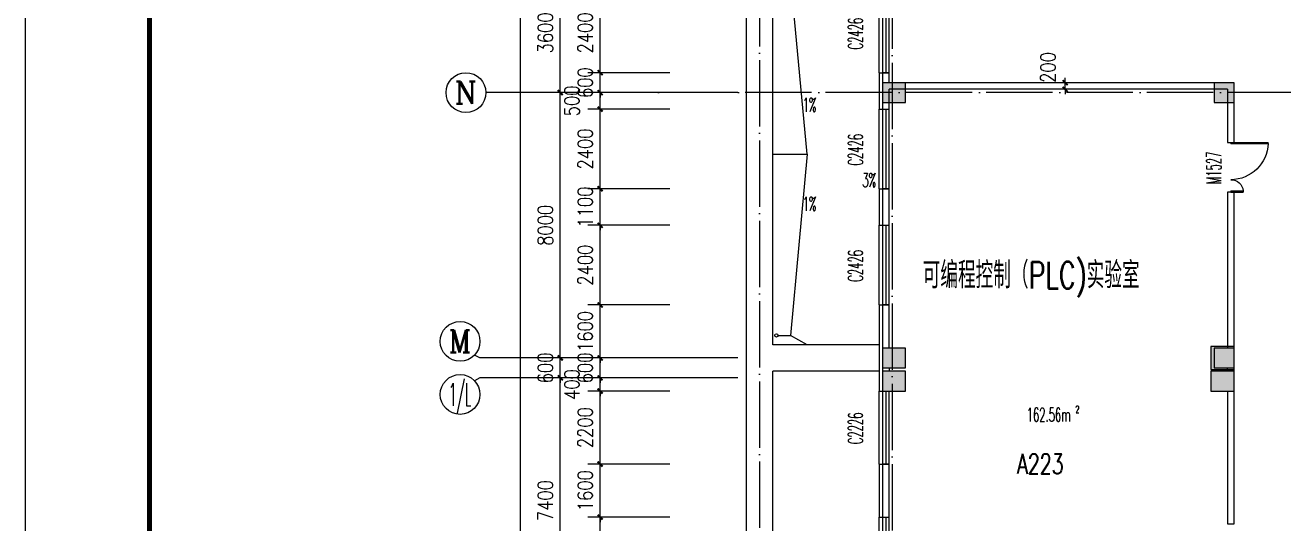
# Model space of a CAD drawing. Extents: x 1417642 to 3570900, y 124798 to 1191112.
# Drawn here: x 1417642 to 1455579, y 594771 to 609805 of the extents above; entities that cross this region are included whole.
import ezdxf
from ezdxf.enums import TextEntityAlignment as Align

# ---------------------------------------------------------------- set-up
doc = ezdxf.new("R2010")
doc.units = 0
doc.header["$LTSCALE"] = 1000
doc.header["$MEASUREMENT"] = 0
doc.linetypes.add('DOTE', pattern=[2.42, 2, -0.2, 0.02, -0.2])
doc.layers.get('0').update_dxf_attribs({"linetype": 'CONTINUOUS'})
doc.layers.get('Defpoints').update_dxf_attribs({"linetype": 'CONTINUOUS'})
for name, color, linetype in [('AXIS', 3, 'CONTINUOUS'), ('AXIS_TEXT', 7, 'CONTINUOUS'), ('colu', 2, 'CONTINUOUS'), ('COLUMN', 9, 'CONTINUOUS'), ('DIM_SYMB', 3, 'CONTINUOUS'), ('DOTE', 1, 'DOTE'), ('PUB_DIM', 3, 'CONTINUOUS'), ('PUB_HATCH', 8, 'CONTINUOUS'), ('PUB_TEXT', 40, 'CONTINUOUS'), ('PUB_TITLE', 4, 'CONTINUOUS'), ('SPACE', 7, 'CONTINUOUS'), ('STAIR', 2, 'CONTINUOUS'), ('SURFACE', 6, 'CONTINUOUS'), ('tiaozheng', 20, 'CONTINUOUS'), ('WALL', 4, 'CONTINUOUS'), ('WINDOW', 2, 'CONTINUOUS'), ('WINDOW_TEXT', 7, 'CONTINUOUS'), ('填充', 252, 'CONTINUOUS'), ('柱填充', 8, 'CONTINUOUS'), ('立面造型', 40, 'CONTINUOUS')]:
    doc.layers.add(name, color=color, linetype=linetype)
doc.styles.add('_TCH_AXIS', font='COMPLEX', dxfattribs={"bigfont": 'GBCBIG'})
doc.styles.add('_TCH_DIM', font='ROMANS', dxfattribs={"width": 0.7, "bigfont": 'Z'})
doc.styles.add('_TCH_SPACE', font='ROMANS', dxfattribs={"width": 0.7, "height": 5, "bigfont": 'Z'})
doc.styles.add('_TCH_WINDOW', font='ROMANS.shx', dxfattribs={"width": 0.7, "height": 400, "bigfont": 'Z.shx'})
doc.styles.add('DIM_FONT', font='SIMPLEX.shx', dxfattribs={"width": 0.8})
doc.styles.add('Z', font='ROMANS', dxfattribs={"width": 0.7, "bigfont": 'Z'})
doc.dimstyles.new('DIMN150', dxfattribs={"dimscale": 1.5, "dimtxt": 300, "dimasz": 100, "dimexe": 250, "dimexo": 300, "dimgap": 150, "dimtad": 1, "dimdec": 0, "dimzin": 0, "dimdsep": 46, "dimtxsty": 'DIM_FONT', "dimblk": 'ARCHTICK', "dimcen": 0.09, "dimdle": 1.5, "dimclrt": 7, "dimazin": 2, "dimtfac": 1, "dimtdec": 0, "dimtix": 1, "dimtmove": 2, "dimatfit": 3, "dimldrblk": 'ARCHTICK', "dimfxl": 1, "dimtolj": 1, "dimtzin": 0, "dimarcsym": 0})

# ---------------------------------------------------------------- blocks, each defined once
blk = doc.blocks.new('896')
at = {"layer": '柱填充'}
h = blk.add_hatch(color=256, dxfattribs=at)
h.paths.add_polyline_path([(1580873, 568265), (1580873, 568965), (1580273, 568965), (1580273, 568265)])
h.paths.add_polyline_path([(1572873, 568265), (1572873, 568965), (1572273, 568965), (1572273, 568265)])
h.paths.add_polyline_path([(1564873, 568265), (1564873, 568965), (1564273, 568965), (1564273, 568265)])
h.paths.add_polyline_path([(1556873, 568265), (1556873, 568965), (1556273, 568965), (1556273, 568265)])
h.paths.add_polyline_path([(1546873, 568265), (1546873, 568965), (1546273, 568965), (1546273, 568265)])
h.paths.add_polyline_path([(1536873, 568265), (1536873, 568965), (1536273, 568965), (1536273, 568265)])
h.paths.add_polyline_path([(1533273, 568265), (1533273, 568965), (1532673, 568965), (1532673, 568265)])
h.paths.add_polyline_path([(1523273, 568365), (1523273, 568965), (1522673, 568965), (1522673, 568365)])
h.paths.add_polyline_path([(1590123, 558965), (1589423, 558965), (1589423, 558365), (1590123, 558365)])
h.paths.add_polyline_path([(1580923, 558365), (1580923, 559065), (1580223, 559065), (1580223, 558365)])
h.paths.add_polyline_path([(1572923, 558365), (1572923, 559065), (1572223, 559065), (1572223, 558365)])
h.paths.add_polyline_path([(1564923, 558365), (1564923, 559065), (1564223, 559065), (1564223, 558365)])
h.paths.add_polyline_path([(1556923, 558365), (1556923, 559065), (1556223, 559065), (1556223, 558365)])
h.paths.add_polyline_path([(1546923, 558365), (1546923, 559065), (1546223, 559065), (1546223, 558365)])
h.paths.add_polyline_path([(1536873, 558365), (1536873, 558965), (1536273, 558965), (1536273, 558365)])
h.paths.add_polyline_path([(1533273, 558365), (1533273, 558965), (1532673, 558965), (1532673, 558365)])
h.paths.add_polyline_path([(1523372, 558965), (1522672, 558965), (1522672, 558365), (1523372, 558365)])
h.paths.add_polyline_path([(1590123, 554765), (1590123, 555365), (1589523, 555365), (1589523, 554765)])
h.paths.add_polyline_path([(1580873, 554765), (1580873, 555365), (1580273, 555365), (1580273, 554765)])
h.paths.add_polyline_path([(1572873, 554765), (1572873, 555365), (1572273, 555365), (1572273, 554765)])
h.paths.add_polyline_path([(1564873, 554765), (1564873, 555365), (1564273, 555365), (1564273, 554765)])
h.paths.add_polyline_path([(1556873, 554765), (1556873, 555365), (1556273, 555365), (1556273, 554765)])
h.paths.add_polyline_path([(1546873, 554765), (1546873, 555365), (1546273, 555365), (1546273, 554765)])
h.paths.add_polyline_path([(1536873, 554765), (1536873, 555365), (1536273, 555365), (1536273, 554765)])
h.paths.add_polyline_path([(1533273, 554765), (1533273, 555365), (1532673, 555365), (1532673, 554765)])
h.paths.add_polyline_path([(1523372, 555365), (1522672, 555365), (1522672, 554765), (1523372, 554765)])
h.paths.add_polyline_path([(1590123, 546765), (1590123, 547365), (1589523, 547365), (1589523, 546765)])
h.paths.add_polyline_path([(1580873, 546765), (1580873, 547365), (1580273, 547365), (1580273, 546765)])
h.paths.add_polyline_path([(1572873, 546765), (1572873, 547365), (1572273, 547365), (1572273, 546765)])
h.paths.add_polyline_path([(1564873, 546765), (1564873, 547365), (1564273, 547365), (1564273, 546765)])
h.paths.add_polyline_path([(1556873, 546765), (1556873, 547365), (1556273, 547365), (1556273, 546765)])
h.paths.add_polyline_path([(1546873, 546715), (1546873, 547415), (1546173, 547415), (1546173, 546715)])
h.paths.add_polyline_path([(1536973, 546715), (1536973, 547415), (1536273, 547415), (1536273, 546715)])
h.paths.add_polyline_path([(1533273, 546715), (1533273, 547415), (1532573, 547415), (1532573, 546715)])
h.paths.add_polyline_path([(1523372, 547365), (1522672, 547365), (1522672, 546765), (1523372, 546765)])
h.paths.add_polyline_path([(1546873, 539365), (1546173, 539365), (1546173, 538765), (1546873, 538765)])
h.paths.add_polyline_path([(1536973, 538715), (1536973, 539415), (1536273, 539415), (1536273, 538715)])
h.paths.add_polyline_path([(1533273, 538715), (1533273, 539415), (1532573, 539415), (1532573, 538715)])
h.paths.add_polyline_path([(1523372, 539365), (1522672, 539365), (1522672, 538765), (1523372, 538765)])
h.paths.add_polyline_path([(1546873, 531365), (1546173, 531365), (1546173, 530765), (1546873, 530765)])
h.paths.add_polyline_path([(1536973, 530715), (1536973, 531415), (1536273, 531415), (1536273, 530715)])
h.paths.add_polyline_path([(1533273, 530715), (1533273, 531415), (1532573, 531415), (1532573, 530715)])
h.paths.add_polyline_path([(1523372, 531365), (1522672, 531365), (1522672, 530765), (1523372, 530765)])
h.paths.add_polyline_path([(1546873, 523365), (1546173, 523365), (1546173, 522765), (1546873, 522765)])
h.paths.add_polyline_path([(1536973, 522715), (1536973, 523415), (1536273, 523415), (1536273, 522715)])
h.paths.add_polyline_path([(1533273, 522715), (1533273, 523415), (1532573, 523415), (1532573, 522715)])
h.paths.add_polyline_path([(1523372, 523365), (1522672, 523365), (1522672, 522765), (1523372, 522765)])
h.paths.add_polyline_path([(1546873, 515365), (1546173, 515365), (1546173, 514765), (1546873, 514765)])
h.paths.add_polyline_path([(1536973, 514715), (1536973, 515415), (1536273, 515415), (1536273, 514715)])
h.paths.add_polyline_path([(1533273, 514715), (1533273, 515415), (1532573, 515415), (1532573, 514715)])
h.paths.add_polyline_path([(1523372, 515365), (1522672, 515365), (1522672, 514765), (1523372, 514765)])
h.paths.add_polyline_path([(1546873, 507365), (1546173, 507365), (1546173, 506765), (1546873, 506765)])
h.paths.add_polyline_path([(1536973, 506715), (1536973, 507415), (1536273, 507415), (1536273, 506715)])
h.paths.add_polyline_path([(1533273, 506715), (1533273, 507415), (1532573, 507415), (1532573, 506715)])
h.paths.add_polyline_path([(1523372, 507365), (1522672, 507365), (1522672, 506765), (1523372, 506765)])
h.paths.add_polyline_path([(1546873, 499365), (1546173, 499365), (1546173, 498765), (1546873, 498765)])
h.paths.add_polyline_path([(1536973, 498715), (1536973, 499415), (1536273, 499415), (1536273, 498715)])
h.paths.add_polyline_path([(1533273, 498715), (1533273, 499415), (1532573, 499415), (1532573, 498715)])
h.paths.add_polyline_path([(1523372, 499365), (1522672, 499365), (1522672, 498765), (1523372, 498765)])
h.paths.add_polyline_path([(1546873, 490765), (1546873, 491365), (1546273, 491365), (1546273, 490765)])
h.paths.add_polyline_path([(1536873, 490765), (1536873, 491365), (1536273, 491365), (1536273, 490765)])
h.paths.add_polyline_path([(1533273, 490765), (1533273, 491365), (1532673, 491365), (1532673, 490765)])
h.paths.add_polyline_path([(1523273, 490765), (1523273, 491365), (1522673, 491365), (1522673, 490765)])
at = {"layer": 'colu'}
for points in [[(1523372, 555365), (1522672, 555365), (1522672, 554765), (1523372, 554765)], [(1533273, 554765), (1533273, 555365), (1532673, 555365), (1532673, 554765)], [(1523372, 547365), (1522672, 547365), (1522672, 546765), (1523372, 546765)], [(1533273, 546715), (1533273, 547415), (1532573, 547415), (1532573, 546715)]]:
    blk.add_lwpolyline(points, close=True, dxfattribs=at)
blk = doc.blocks.new('_ArchTick')
at = {"color": 0, "linetype": 'ByBlock', "const_width": 0.4}
blk.add_lwpolyline([(-0.5, -0.5), (0.5, 0.5)], dxfattribs=at)
blk = doc.blocks.new('*D2431')
at = {"layer": 'Defpoints', "color": 0}
for p in [(1448990, 608071), (1449525, 608071), (1449525, 607871)]:
    blk.add_point(p, dxfattribs=at)
at = {"layer": 'PUB_DIM', "color": 0, "lineweight": -2}
for p, q in [((1448990, 608071), (1448990, 608221)), ((1449075, 608071), (1448615, 608071)), ((1449075, 607871), (1448615, 607871)), ((1448990, 607871), (1448990, 608071)), ((1448990, 607871), (1448990, 607721))]:
    blk.add_line(p, q, dxfattribs=at)
at = {"layer": 'PUB_DIM', "color": 0, "lineweight": -2, "xscale": 150, "yscale": 150, "zscale": 150}
for p, rotation in [((1448990, 608071), 270), ((1448990, 607871), 90)]:
    blk.add_blockref('_ArchTick', p, dxfattribs=dict(at, rotation=rotation))
at = {"layer": 'PUB_DIM', "color": 7, "insert": (1448472, 608529), "char_height": 450, "attachment_point": 5, "rotation": 90, "style": 'DIM_FONT'}
blk.add_mtext('\\A1;200', dxfattribs=at)
blk = doc.blocks.new('*D2823')
at = {"layer": 'Defpoints', "color": 0}
for p in [(1432572, 621371), (1436080, 621371), (1436080, 522771)]:
    blk.add_point(p, dxfattribs=at)
at = {"layer": 'PUB_DIM', "color": 0, "lineweight": -2}
for p, q in [((1435630, 621371), (1432197, 621371)), ((1432572, 522769), (1432572, 621373)), ((1435630, 522771), (1432197, 522771))]:
    blk.add_line(p, q, dxfattribs=at)
at = {"layer": 'PUB_DIM', "color": 0, "lineweight": -2, "xscale": 150, "yscale": 150, "zscale": 150}
for p, rotation in [((1432572, 621371), 90), ((1432572, 522771), 270)]:
    blk.add_blockref('_ArchTick', p, dxfattribs=dict(at, rotation=rotation))
at = {"layer": 'PUB_DIM', "color": 7, "insert": (1432122, 572071), "char_height": 450, "attachment_point": 5, "rotation": 90, "style": 'DIM_FONT'}
blk.add_mtext('\\A1;98600', dxfattribs=at)
blk = doc.blocks.new('*D2825')
at = {"layer": 'AXIS', "color": 0, "lineweight": -2}
for p, q in [((1439121, 611371), (1433397, 611371)), ((1433772, 607769), (1433772, 611373)), ((1439121, 607771), (1433397, 607771))]:
    blk.add_line(p, q, dxfattribs=at)
at = {"layer": 'Defpoints', "color": 0}
for p in [(1433772, 611371), (1439571, 611371), (1439571, 607771)]:
    blk.add_point(p, dxfattribs=at)
at = {"layer": 'AXIS', "color": 0, "lineweight": -2, "xscale": 150, "yscale": 150, "zscale": 150}
for p, rotation in [((1433772, 611371), 90), ((1433772, 607771), 270)]:
    blk.add_blockref('_ArchTick', p, dxfattribs=dict(at, rotation=rotation))
at = {"layer": 'AXIS', "color": 7, "insert": (1433322, 609571), "char_height": 450, "attachment_point": 5, "rotation": 90, "style": 'DIM_FONT'}
blk.add_mtext('\\A1;3600', dxfattribs=at)
blk = doc.blocks.new('*D2826')
at = {"layer": 'AXIS', "color": 0, "lineweight": -2}
for p, q in [((1439121, 607771), (1433397, 607771)), ((1433772, 599769), (1433772, 607773)), ((1439121, 599771), (1433397, 599771))]:
    blk.add_line(p, q, dxfattribs=at)
at = {"layer": 'Defpoints', "color": 0}
for p in [(1433772, 607771), (1439571, 607771), (1439571, 599771)]:
    blk.add_point(p, dxfattribs=at)
at = {"layer": 'AXIS', "color": 0, "lineweight": -2, "xscale": 150, "yscale": 150, "zscale": 150}
for p, rotation in [((1433772, 607771), 90), ((1433772, 599771), 270)]:
    blk.add_blockref('_ArchTick', p, dxfattribs=dict(at, rotation=rotation))
at = {"layer": 'AXIS', "color": 7, "insert": (1433322, 603771), "char_height": 450, "attachment_point": 5, "rotation": 90, "style": 'DIM_FONT'}
blk.add_mtext('\\A1;8000', dxfattribs=at)
blk = doc.blocks.new('*D2827')
at = {"layer": 'AXIS', "color": 0, "lineweight": -2}
for p, q in [((1433772, 599771), (1433772, 599921)), ((1439121, 599771), (1433397, 599771)), ((1433772, 599171), (1433772, 599771)), ((1439121, 599171), (1433397, 599171)), ((1433772, 599171), (1433772, 599021))]:
    blk.add_line(p, q, dxfattribs=at)
at = {"layer": 'Defpoints', "color": 0}
for p in [(1433772, 599771), (1439571, 599771), (1439571, 599171)]:
    blk.add_point(p, dxfattribs=at)
at = {"layer": 'AXIS', "color": 0, "lineweight": -2, "xscale": 150, "yscale": 150, "zscale": 150}
for p, rotation in [((1433772, 599771), 270), ((1433772, 599171), 90)]:
    blk.add_blockref('_ArchTick', p, dxfattribs=dict(at, rotation=rotation))
at = {"layer": 'AXIS', "color": 7, "insert": (1433322, 599471), "char_height": 450, "attachment_point": 5, "rotation": 90, "style": 'DIM_FONT'}
blk.add_mtext('\\A1;600', dxfattribs=at)
blk = doc.blocks.new('*D2828')
at = {"layer": 'AXIS', "color": 0, "lineweight": -2}
for p, q in [((1439121, 599171), (1433397, 599171)), ((1433772, 591769), (1433772, 599173)), ((1439121, 591771), (1433397, 591771))]:
    blk.add_line(p, q, dxfattribs=at)
at = {"layer": 'Defpoints', "color": 0}
for p in [(1433772, 599171), (1439571, 599171), (1439571, 591771)]:
    blk.add_point(p, dxfattribs=at)
at = {"layer": 'AXIS', "color": 0, "lineweight": -2, "xscale": 150, "yscale": 150, "zscale": 150}
for p, rotation in [((1433772, 599171), 90), ((1433772, 591771), 270)]:
    blk.add_blockref('_ArchTick', p, dxfattribs=dict(at, rotation=rotation))
at = {"layer": 'AXIS', "color": 7, "insert": (1433322, 595471), "char_height": 450, "attachment_point": 5, "rotation": 90, "style": 'DIM_FONT'}
blk.add_mtext('\\A1;7400', dxfattribs=at)
blk = doc.blocks.new('*D2839')
at = {"layer": 'Defpoints', "color": 0}
for p in [(1434972, 599771), (1437521, 599771), (1437521, 599171)]:
    blk.add_point(p, dxfattribs=at)
at = {"layer": 'PUB_DIM', "color": 0, "lineweight": -2}
for p, q in [((1434972, 599771), (1434972, 599921)), ((1437071, 599771), (1434597, 599771)), ((1434972, 599171), (1434972, 599771)), ((1437071, 599171), (1434597, 599171)), ((1434972, 599171), (1434972, 599021))]:
    blk.add_line(p, q, dxfattribs=at)
at = {"layer": 'PUB_DIM', "color": 0, "lineweight": -2, "xscale": 150, "yscale": 150, "zscale": 150}
for p, rotation in [((1434972, 599771), 270), ((1434972, 599171), 90)]:
    blk.add_blockref('_ArchTick', p, dxfattribs=dict(at, rotation=rotation))
at = {"layer": 'PUB_DIM', "color": 7, "insert": (1434522, 599471), "char_height": 450, "attachment_point": 5, "rotation": 90, "style": 'DIM_FONT'}
blk.add_mtext('\\A1;600', dxfattribs=at)
blk = doc.blocks.new('*D2840')
at = {"layer": 'Defpoints', "color": 0}
for p in [(1434972, 599171), (1437521, 599171), (1437521, 598771)]:
    blk.add_point(p, dxfattribs=at)
at = {"layer": 'PUB_DIM', "color": 0, "lineweight": -2}
for p, q in [((1437071, 599171), (1434597, 599171)), ((1434972, 599171), (1434972, 599321)), ((1434972, 598771), (1434972, 599171)), ((1437071, 598771), (1434597, 598771)), ((1434972, 598771), (1434972, 598621))]:
    blk.add_line(p, q, dxfattribs=at)
at = {"layer": 'PUB_DIM', "color": 0, "lineweight": -2, "xscale": 150, "yscale": 150, "zscale": 150}
for p, rotation in [((1434972, 599171), 270), ((1434972, 598771), 90)]:
    blk.add_blockref('_ArchTick', p, dxfattribs=dict(at, rotation=rotation))
at = {"layer": 'PUB_DIM', "color": 7, "insert": (1434121, 598971), "char_height": 450, "attachment_point": 5, "rotation": 90, "style": 'DIM_FONT'}
blk.add_mtext('\\A1;400', dxfattribs=at)
blk = doc.blocks.new('*D2841')
at = {"layer": 'Defpoints', "color": 0}
for p in [(1434972, 598771), (1437521, 598771), (1437521, 596571)]:
    blk.add_point(p, dxfattribs=at)
at = {"layer": 'PUB_DIM', "color": 0, "lineweight": -2}
for p, q in [((1437071, 598771), (1434597, 598771)), ((1434972, 596569), (1434972, 598773)), ((1437071, 596571), (1434597, 596571))]:
    blk.add_line(p, q, dxfattribs=at)
at = {"layer": 'PUB_DIM', "color": 0, "lineweight": -2, "xscale": 150, "yscale": 150, "zscale": 150}
for p, rotation in [((1434972, 598771), 90), ((1434972, 596571), 270)]:
    blk.add_blockref('_ArchTick', p, dxfattribs=dict(at, rotation=rotation))
at = {"layer": 'PUB_DIM', "color": 7, "insert": (1434522, 597671), "char_height": 450, "attachment_point": 5, "rotation": 90, "style": 'DIM_FONT'}
blk.add_mtext('\\A1;2200', dxfattribs=at)
blk = doc.blocks.new('*D2842')
at = {"layer": 'Defpoints', "color": 0}
for p in [(1434972, 596571), (1437521, 596571), (1437521, 594971)]:
    blk.add_point(p, dxfattribs=at)
at = {"layer": 'PUB_DIM', "color": 0, "lineweight": -2}
for p, q in [((1437071, 596571), (1434597, 596571)), ((1434972, 596571), (1434972, 596721)), ((1434972, 594971), (1434972, 596571)), ((1437071, 594971), (1434597, 594971)), ((1434972, 594971), (1434972, 594821))]:
    blk.add_line(p, q, dxfattribs=at)
at = {"layer": 'PUB_DIM', "color": 0, "lineweight": -2, "xscale": 150, "yscale": 150, "zscale": 150}
for p, rotation in [((1434972, 596571), 270), ((1434972, 594971), 90)]:
    blk.add_blockref('_ArchTick', p, dxfattribs=dict(at, rotation=rotation))
at = {"layer": 'PUB_DIM', "color": 7, "insert": (1434522, 595771), "char_height": 450, "attachment_point": 5, "rotation": 90, "style": 'DIM_FONT'}
blk.add_mtext('\\A1;1600', dxfattribs=at)
blk = doc.blocks.new('*D2843')
at = {"layer": 'Defpoints', "color": 0}
for p in [(1434972, 594971), (1437521, 594971), (1437521, 592571)]:
    blk.add_point(p, dxfattribs=at)
at = {"layer": 'PUB_DIM', "color": 0, "lineweight": -2}
for p, q in [((1437071, 594971), (1434597, 594971)), ((1434972, 592569), (1434972, 594973)), ((1437071, 592571), (1434597, 592571))]:
    blk.add_line(p, q, dxfattribs=at)
at = {"layer": 'PUB_DIM', "color": 0, "lineweight": -2, "xscale": 150, "yscale": 150, "zscale": 150}
for p, rotation in [((1434972, 594971), 90), ((1434972, 592571), 270)]:
    blk.add_blockref('_ArchTick', p, dxfattribs=dict(at, rotation=rotation))
at = {"layer": 'PUB_DIM', "color": 7, "insert": (1434522, 593771), "char_height": 450, "attachment_point": 5, "rotation": 90, "style": 'DIM_FONT'}
blk.add_mtext('\\A1;2400', dxfattribs=at)
blk = doc.blocks.new('*D3007')
at = {"layer": 'Defpoints', "color": 0}
for p in [(1434972, 610771), (1437521, 610771), (1437521, 608371)]:
    blk.add_point(p, dxfattribs=at)
at = {"layer": 'PUB_DIM', "color": 0, "lineweight": -2}
for p, q in [((1437071, 610771), (1434597, 610771)), ((1434972, 608369), (1434972, 610773)), ((1437071, 608371), (1434597, 608371))]:
    blk.add_line(p, q, dxfattribs=at)
at = {"layer": 'PUB_DIM', "color": 0, "lineweight": -2, "xscale": 150, "yscale": 150, "zscale": 150}
for p, rotation in [((1434972, 610771), 90), ((1434972, 608371), 270)]:
    blk.add_blockref('_ArchTick', p, dxfattribs=dict(at, rotation=rotation))
at = {"layer": 'PUB_DIM', "color": 7, "insert": (1434522, 609571), "char_height": 450, "attachment_point": 5, "rotation": 90, "style": 'DIM_FONT'}
blk.add_mtext('\\A1;2400', dxfattribs=at)
blk = doc.blocks.new('*D3008')
at = {"layer": 'Defpoints', "color": 0}
for p in [(1434972, 608371), (1437521, 608371), (1437521, 607771)]:
    blk.add_point(p, dxfattribs=at)
at = {"layer": 'PUB_DIM', "color": 0, "lineweight": -2}
for p, q in [((1434972, 608371), (1434972, 608521)), ((1437071, 608371), (1434597, 608371)), ((1434972, 607771), (1434972, 608371)), ((1437071, 607771), (1434597, 607771)), ((1434972, 607771), (1434972, 607621))]:
    blk.add_line(p, q, dxfattribs=at)
at = {"layer": 'PUB_DIM', "color": 0, "lineweight": -2, "xscale": 150, "yscale": 150, "zscale": 150}
for p, rotation in [((1434972, 608371), 270), ((1434972, 607771), 90)]:
    blk.add_blockref('_ArchTick', p, dxfattribs=dict(at, rotation=rotation))
at = {"layer": 'PUB_DIM', "color": 7, "insert": (1434522, 608071), "char_height": 450, "attachment_point": 5, "rotation": 90, "style": 'DIM_FONT'}
blk.add_mtext('\\A1;600', dxfattribs=at)
blk = doc.blocks.new('*D3009')
at = {"layer": 'Defpoints', "color": 0}
for p in [(1434972, 607771), (1437521, 607771), (1437521, 607271)]:
    blk.add_point(p, dxfattribs=at)
at = {"layer": 'PUB_DIM', "color": 0, "lineweight": -2}
for p, q in [((1437071, 607771), (1434597, 607771)), ((1434972, 607269), (1434972, 607773)), ((1437071, 607271), (1434597, 607271))]:
    blk.add_line(p, q, dxfattribs=at)
at = {"layer": 'PUB_DIM', "color": 0, "lineweight": -2, "xscale": 150, "yscale": 150, "zscale": 150}
for p, rotation in [((1434972, 607771), 90), ((1434972, 607271), 270)]:
    blk.add_blockref('_ArchTick', p, dxfattribs=dict(at, rotation=rotation))
at = {"layer": 'PUB_DIM', "color": 7, "insert": (1434121, 607521), "char_height": 450, "attachment_point": 5, "rotation": 90, "style": 'DIM_FONT'}
blk.add_mtext('\\A1;500', dxfattribs=at)
blk = doc.blocks.new('*D3010')
at = {"layer": 'Defpoints', "color": 0}
for p in [(1434972, 607271), (1437521, 607271), (1437521, 604871)]:
    blk.add_point(p, dxfattribs=at)
at = {"layer": 'PUB_DIM', "color": 0, "lineweight": -2}
for p, q in [((1437071, 607271), (1434597, 607271)), ((1434972, 604869), (1434972, 607273)), ((1437071, 604871), (1434597, 604871))]:
    blk.add_line(p, q, dxfattribs=at)
at = {"layer": 'PUB_DIM', "color": 0, "lineweight": -2, "xscale": 150, "yscale": 150, "zscale": 150}
for p, rotation in [((1434972, 607271), 90), ((1434972, 604871), 270)]:
    blk.add_blockref('_ArchTick', p, dxfattribs=dict(at, rotation=rotation))
at = {"layer": 'PUB_DIM', "color": 7, "insert": (1434522, 606071), "char_height": 450, "attachment_point": 5, "rotation": 90, "style": 'DIM_FONT'}
blk.add_mtext('\\A1;2400', dxfattribs=at)
blk = doc.blocks.new('*D3011')
at = {"layer": 'Defpoints', "color": 0}
for p in [(1434972, 604871), (1437521, 604871), (1437521, 603771)]:
    blk.add_point(p, dxfattribs=at)
at = {"layer": 'PUB_DIM', "color": 0, "lineweight": -2}
for p, q in [((1437071, 604871), (1434597, 604871)), ((1434972, 604871), (1434972, 605021)), ((1434972, 603771), (1434972, 604871)), ((1437071, 603771), (1434597, 603771)), ((1434972, 603771), (1434972, 603621))]:
    blk.add_line(p, q, dxfattribs=at)
at = {"layer": 'PUB_DIM', "color": 0, "lineweight": -2, "xscale": 150, "yscale": 150, "zscale": 150}
for p, rotation in [((1434972, 604871), 270), ((1434972, 603771), 90)]:
    blk.add_blockref('_ArchTick', p, dxfattribs=dict(at, rotation=rotation))
at = {"layer": 'PUB_DIM', "color": 7, "insert": (1434522, 604321), "char_height": 450, "attachment_point": 5, "rotation": 90, "style": 'DIM_FONT'}
blk.add_mtext('\\A1;1100', dxfattribs=at)
blk = doc.blocks.new('*D3012')
at = {"layer": 'Defpoints', "color": 0}
for p in [(1434972, 603771), (1437521, 603771), (1437521, 601371)]:
    blk.add_point(p, dxfattribs=at)
at = {"layer": 'PUB_DIM', "color": 0, "lineweight": -2}
for p, q in [((1437071, 603771), (1434597, 603771)), ((1434972, 601369), (1434972, 603773)), ((1437071, 601371), (1434597, 601371))]:
    blk.add_line(p, q, dxfattribs=at)
at = {"layer": 'PUB_DIM', "color": 0, "lineweight": -2, "xscale": 150, "yscale": 150, "zscale": 150}
for p, rotation in [((1434972, 603771), 90), ((1434972, 601371), 270)]:
    blk.add_blockref('_ArchTick', p, dxfattribs=dict(at, rotation=rotation))
at = {"layer": 'PUB_DIM', "color": 7, "insert": (1434522, 602571), "char_height": 450, "attachment_point": 5, "rotation": 90, "style": 'DIM_FONT'}
blk.add_mtext('\\A1;2400', dxfattribs=at)
blk = doc.blocks.new('*D3013')
at = {"layer": 'Defpoints', "color": 0}
for p in [(1434972, 601371), (1437521, 601371), (1437521, 599771)]:
    blk.add_point(p, dxfattribs=at)
at = {"layer": 'PUB_DIM', "color": 0, "lineweight": -2}
for p, q in [((1437071, 601371), (1434597, 601371)), ((1434972, 601371), (1434972, 601521)), ((1434972, 599771), (1434972, 601371)), ((1437071, 599771), (1434597, 599771)), ((1434972, 599771), (1434972, 599621))]:
    blk.add_line(p, q, dxfattribs=at)
at = {"layer": 'PUB_DIM', "color": 0, "lineweight": -2, "xscale": 150, "yscale": 150, "zscale": 150}
for p, rotation in [((1434972, 601371), 270), ((1434972, 599771), 90)]:
    blk.add_blockref('_ArchTick', p, dxfattribs=dict(at, rotation=rotation))
at = {"layer": 'PUB_DIM', "color": 7, "insert": (1434522, 600571), "char_height": 450, "attachment_point": 5, "rotation": 90, "style": 'DIM_FONT'}
blk.add_mtext('\\A1;1600', dxfattribs=at)
blk = doc.blocks.new('_FZH')
blk.add_lwpolyline([(-0.5, -0.5), (0.5, -0.5), (0.5, 0.5), (-0.5, 0.5)], close=True)
at = {"layer": 'PUB_HATCH'}
blk.add_solid([(-0.5, -0.5), (0.5, -0.5), (-0.5, 0.5), (0.5, 0.5)], dxfattribs=at)
blk = doc.blocks.new('$TCHSYS$WIN2D')
for p, q in [((-0.5, 0.5), (0.5, 0.5)), ((-0.5, 0.5), (-0.5, -0.5)), ((0.5, 0.5), (0.5, -0.5)), ((0.5, 0.167), (-0.5, 0.167)), ((0.5, -0.167), (-0.5, -0.167)), ((-0.5, -0.5), (0.5, -0.5))]:
    blk.add_line(p, q)
blk = doc.blocks.new('$DorLib2D$00000225')
at = {"color": 0}
for p, q in [((0.475, -0.001), (0.475, 0.752)), ((0.475, 0.752), (0.5, 0.752)), ((0.5, -0.001), (0.5, 0.752)), ((-0.5, 0), (-0.5, 0.252)), ((-0.475, 0.252), (-0.5, 0.252)), ((-0.475, 0), (-0.475, 0.252)), ((-0.475, 0), (-0.5, 0)), ((0.475, -0.001), (0.5, -0.001))]:
    blk.add_line(p, q, dxfattribs=at)
for centre, radius, start, end in [((0.505, -0.002), 0.755, 92.2493, 179.7238), ((-0.501, 0.003), 0.251, 359.7899, 84.0974)]:
    blk.add_arc(centre, radius, start, end, dxfattribs=at)

msp = doc.modelspace()

# ---------------------------------------------------------------- linework, layer by layer
at = {"layer": 'AXIS', "lineweight": 0}
for p, q in [((1437375.8, 607770.9, 0), (1431527.3, 607770.9, 0)), ((1431350.8, 599770.9, 0), (1431183.6, 599855.3, 0)), ((1437642.4, 599770.9, 0), (1431350.8, 599770.9, 0)), ((1431350.8, 599170.9, 0), (1431183.6, 599086.4, 0)), ((1437642.4, 599170.9, 0), (1431350.8, 599170.9, 0))]:
    msp.add_line(p, q, dxfattribs=at)
at = {"layer": 'AXIS'}
for centre in [(1430927.3, 607770.9), (1430750.8, 600270.9), (1430750.8, 598670.9)]:
    msp.add_circle(centre, 600, dxfattribs=at)
at = {"layer": 'DIM_SYMB'}
for points in [[(1441233.8, 607759.9, 0, 0, 0), (1441137.9, 608324.6, 120, 0, 0), (1441062.5, 608768.2, 0, 0, 0)], [(1442724.9, 605131.8, 0, 0, 0), (1441713.2, 605131.8, 120, 0, 0), (1441263.2, 605131.8, 0, 0, 0)], [(1441233.8, 604061.4, 0, 0, 0), (1441137.9, 603496.7, 120, 0, 0), (1441062.5, 603053.1, 0, 0, 0)]]:
    msp.add_lwpolyline(points, format="xyseb", dxfattribs=at)
at = {"layer": 'DOTE', "lineweight": 0, "elevation": 0}
for points in [[(1439778.7, 625685.4), (1439778.7, 515570.4)], [(1443778.7, 625610.7), (1443778.7, 515570.4)], [(1596227.1, 607770.9), (1432052.3, 607770.9)]]:
    msp.add_lwpolyline(points, dxfattribs=at)
at = {"layer": 'PUB_TITLE'}
msp.add_lwpolyline([(1417642.3, 507748.4), (1618342.3, 507748.4), (1618342.3, 633898.4), (1417642.3, 633898.4)], close=True, dxfattribs=at)
at = {"layer": 'PUB_TITLE', "const_width": 150}
msp.add_lwpolyline([(1421392.3, 509248.4), (1616842.3, 509248.4), (1616842.3, 632398.4), (1421392.3, 632398.4)], close=True, dxfattribs=at)
at = {"layer": 'STAIR'}
for p, q in [((1440178.7, 600170.9, 0), (1440178.7, 620970.9, 0)), ((1441208, 605910.7, 0), (1440708, 611370.9, 0)), ((1440178.7, 605910.7, 0), (1441208, 605910.7, 0)), ((1441208, 605910.7, 0), (1440708, 600450.4, 0)), ((1443378.7, 600170.9, 0), (1440178.7, 600170.9, 0)), ((1440335.4, 600450.4, 0), (1440708, 600450.4, 0)), ((1441208, 600170.9, 0), (1440708, 600450.4, 0)), ((1440178.7, 542770.9, 0), (1440178.7, 599370.9, 0)), ((1443378.7, 599370.9, 0), (1440178.7, 599370.9, 0))]:
    msp.add_line(p, q, dxfattribs=at)
msp.add_circle((1440285.4, 600450.4, 0), 50, dxfattribs=at)
at = {"layer": 'SURFACE'}
for p, q in [((1443378.7, 608370.9), (1443478.7, 608370.9)), ((1443378.7, 608370.9), (1443378.7, 607970.9)), ((1443378.7, 607970.9), (1443378.7, 607270.9)), ((1443378.7, 607270.9), (1443478.7, 607270.9)), ((1443378.7, 604870.9), (1443478.7, 604870.9)), ((1443378.7, 604870.9), (1443378.7, 603770.9)), ((1443378.7, 603770.9), (1443478.7, 603770.9)), ((1443378.7, 601370.9), (1443478.7, 601370.9)), ((1443378.7, 601370.9), (1443378.7, 599570.9)), ((1443378.7, 599570.9), (1443378.7, 599070.9)), ((1443378.7, 599070.9), (1443378.7, 598770.9)), ((1443378.7, 598770.9), (1443478.7, 598770.9)), ((1443378.7, 596570.9), (1443478.7, 596570.9)), ((1443378.7, 596570.9), (1443378.7, 594970.9)), ((1443378.7, 594970.9), (1443478.7, 594970.9))]:
    msp.add_line(p, q, dxfattribs=at)
at = {"layer": 'WALL'}
for p, q in [((1443678.7, 608370.9), (1443478.7, 608370.9)), ((1443478.7, 608370.9), (1443478.7, 607970.9)), ((1443678.7, 608070.9), (1443678.7, 608370.9)), ((1443478.7, 607970.9), (1443478.7, 607270.9)), ((1454078.7, 608070.9), (1443678.7, 608070.9)), ((1453878.7, 607870.9), (1443678.7, 607870.9)), ((1443678.7, 607270.9), (1443678.7, 607870.9)), ((1453878.7, 607870.9), (1453878.7, 606270.9)), ((1454078.7, 606270.9), (1454078.7, 608070.9)), ((1443478.7, 607270.9), (1443678.7, 607270.9)), ((1453878.7, 606270.9), (1454078.7, 606270.9)), ((1443478.7, 604870.9), (1443478.7, 603770.9)), ((1443678.7, 604870.9), (1443478.7, 604870.9)), ((1443678.7, 603770.9), (1443678.7, 604870.9)), ((1454078.7, 604770.9), (1453878.7, 604770.9)), ((1453878.7, 604770.9), (1453878.7, 600070.9)), ((1454078.7, 600070.9), (1454078.7, 604770.9)), ((1443478.7, 603770.9), (1443678.7, 603770.9)), ((1443678.7, 601370.9), (1443478.7, 601370.9)), ((1443478.7, 601370.9), (1443478.7, 600070.9)), ((1443678.7, 600070.9), (1443678.7, 601370.9)), ((1443478.7, 599470.9), (1443478.7, 599370.9)), ((1443678.7, 599470.9), (1443678.7, 599370.9)), ((1453878.7, 599370.9), (1453878.7, 599470.9)), ((1454078.7, 599370.9), (1454078.7, 599470.9)), ((1453878.7, 598770.9), (1453878.7, 594770.9)), ((1454078.7, 594770.9), (1454078.7, 598770.9)), ((1443478.7, 596570.9), (1443478.7, 594970.9)), ((1443678.7, 596570.9), (1443478.7, 596570.9)), ((1443678.7, 594970.9), (1443678.7, 596570.9)), ((1443478.7, 594970.9), (1443678.7, 594970.9)), ((1453878.7, 594770.9), (1454078.7, 594770.9))]:
    msp.add_line(p, q, dxfattribs=at)
at = {"layer": '立面造型'}
msp.add_line((1439378.7, 542770.9, 0), (1439378.7, 621770.9, 0), dxfattribs=at)

# ---------------------------------------------------------------- block references
at = {"layer": 'COLUMN', "lineweight": 0, "yscale": 600, "zscale": 600}
for p, xscale in [((1443827.7, 599770.9, 0), 700), ((1453778.7, 599770.9, 0), 600)]:
    msp.add_blockref('_FZH', p, dxfattribs=dict(at, xscale=xscale))
at = {"layer": 'COLUMN', "xscale": 700, "yscale": 600, "zscale": 600}
for p in [(1443828.7, 599070.9), (1453728.7, 599070.9)]:
    msp.add_blockref('_FZH', p, dxfattribs=at)
at = {"layer": 'tiaozheng'}
msp.add_blockref('896', (-79194.1, 52705.8, 0), dxfattribs=at)
at = {"layer": 'WINDOW', "color": 2}
ref = msp.add_blockref('$TCHSYS$WIN2D', (1443528.7, 609570.9), dxfattribs=dict(at, xscale=-2400, yscale=-300, zscale=-2400, rotation=270))
ref.add_attrib('A', 'C2426', (1442893.1, 609072.1), dxfattribs={"layer": 'WINDOW_TEXT', "color": 2, "height": 446.25, "rotation": 90, "style": '_TCH_WINDOW', "width": 0.494118})
ref = msp.add_blockref('$TCHSYS$WIN2D', (1443528.7, 606070.9), dxfattribs=dict(at, xscale=-2400, yscale=-300, zscale=-2400, rotation=270))
ref.add_attrib('A', 'C2426', (1442893.1, 605572.1), dxfattribs={"layer": 'WINDOW_TEXT', "color": 2, "height": 446.25, "rotation": 90, "style": '_TCH_WINDOW', "width": 0.494118})
at = {"layer": 'WINDOW', "lineweight": 0}
ref = msp.add_blockref('$DorLib2D$00000225', (1453978.7, 605520.9), dxfattribs=dict(at, xscale=1500, yscale=-1500, zscale=1500, rotation=90))
ref.add_attrib('A', 'M1527', (1453689.3, 605011.6), dxfattribs={"layer": 'WINDOW_TEXT', "lineweight": 0, "height": 446.25, "rotation": 90, "style": '_TCH_WINDOW', "width": 0.494118})
at = {"layer": 'WINDOW', "color": 2}
ref = msp.add_blockref('$TCHSYS$WIN2D', (1443528.7, 602570.9), dxfattribs=dict(at, xscale=-2400, yscale=-300, zscale=-2400, rotation=270))
ref.add_attrib('A', 'C2426', (1442893.1, 602072.1), dxfattribs={"layer": 'WINDOW_TEXT', "color": 2, "height": 446.25, "rotation": 90, "style": '_TCH_WINDOW', "width": 0.494118})
ref = msp.add_blockref('$TCHSYS$WIN2D', (1443528.7, 597670.9), dxfattribs=dict(at, xscale=-2200, yscale=-300, zscale=-2200, rotation=270))
ref.add_attrib('A', 'C2226', (1442893.1, 597172.1), dxfattribs={"layer": 'WINDOW_TEXT', "color": 2, "height": 446.25, "rotation": 90, "style": '_TCH_WINDOW', "width": 0.494118})
ref = msp.add_blockref('$TCHSYS$WIN2D', (1443528.7, 593770.9), dxfattribs=dict(at, xscale=-2400, yscale=-300, zscale=-2400, rotation=270))
ref.add_attrib('A', 'C2426', (1442893.1, 593272.1), dxfattribs={"layer": 'WINDOW_TEXT', "color": 2, "height": 446.25, "rotation": 90, "style": '_TCH_WINDOW', "width": 0.494118})

# ---------------------------------------------------------------- texts
at = {"layer": 'AXIS_TEXT', "style": '_TCH_AXIS'}
for s, height, width, p, p2 in [('N', 678.8, 1.105263, (1430587.9, 607431.5), (1431266.8, 607431.5)), ('1/L', 678.82, 0.403846, (1430411.4, 598331.5), (1431090.2, 598331.5))]:
    msp.add_text(s, height=height, dxfattribs=dict(at, width=width)).set_placement(p, p2, align=Align.FIT)
msp.add_text('M', height=678.8, dxfattribs=at).set_placement((1430411.4, 599931.5), (1431090.2, 599931.5), align=Align.FIT)
at = {"layer": 'PUB_TEXT', "style": '_TCH_DIM', "width": 0.525}
for s, p in [('1%%%', (1441075.2, 607191.9)), ('3%%%', (1442875.1, 604921.8)), ('1%%%', (1441075.2, 604209.4))]:
    msp.add_text(s, height=420, dxfattribs=at).set_placement(p)
at = {"layer": 'PUB_TEXT', "color": 1, "lineweight": 60, "style": 'Z', "width": 0.7}
msp.add_text('A223', height=600, dxfattribs=at).set_placement((1447537.3, 596278.3))
at = {"layer": 'SPACE', "style": '_TCH_SPACE', "width": 0.525}
for s, height, p in [('162.56m', 420, (1447829.8, 597851.2, 0)), ('2', 210, (1449299.8, 598113.7, 0))]:
    msp.add_text(s, height=height, dxfattribs=at).set_placement(p)
at = {"layer": '填充', "insert": (1447963.7, 602668.6), "char_height": 800, "width": 7440.035, "attachment_point": 2, "style": '_TCH_WINDOW'}
msp.add_mtext('{\\C2;可编程控制（PLC)实验室}', dxfattribs=at)

# ---------------------------------------------------------------- dimensions: what is measured, and where the dimension line sits
at = {"layer": 'AXIS'}
for p1, p2, picture, middle in [((1439571.2, 607770.9), (1439571.2, 611370.9), '*D2825', (1433322.3, 609570.9)), ((1439571.2, 599770.9), (1439571.2, 607770.9), '*D2826', (1433322.3, 603770.9)), ((1439571.2, 599170.9), (1439571.2, 599770.9), '*D2827', (1433322.3, 599470.9)), ((1439571.2, 591770.9), (1439571.2, 599170.9), '*D2828', (1433322.3, 595470.9))]:
    dim = msp.add_aligned_dim(p1=p1, p2=p2, distance=5799, dimstyle='DIMN150', dxfattribs=at)
    dim.commit()
    dim.dimension.update_dxf_attribs({"geometry": picture, "text_midpoint": middle})
at = {"layer": 'PUB_DIM'}
for p1, p2, distance, picture, middle in [((1436079.6, 522770.9), (1436079.6, 621370.9), 3507.3, '*D2823', (1432122.3, 572070.9)), ((1437521.3, 608370.9), (1437521.3, 610770.9), 2549, '*D3007', (1434522.3, 609570.9)), ((1437521.3, 607770.9), (1437521.3, 608370.9), 2549, '*D3008', (1434522.3, 608070.9)), ((1437521.3, 604870.9), (1437521.3, 607270.9), 2549, '*D3010', (1434522.3, 606070.9)), ((1437521.3, 603770.9), (1437521.3, 604870.9), 2549, '*D3011', (1434522.3, 604320.9)), ((1437521.3, 601370.9), (1437521.3, 603770.9), 2549, '*D3012', (1434522.3, 602570.9)), ((1437521.3, 599770.9), (1437521.3, 601370.9), 2549, '*D3013', (1434522.3, 600570.9)), ((1437521.3, 599170.9), (1437521.3, 599770.9), 2549, '*D2839', (1434522.3, 599470.9)), ((1437521.3, 596570.9), (1437521.3, 598770.9), 2549, '*D2841', (1434522.3, 597670.9)), ((1437521.3, 594970.9), (1437521.3, 596570.9), 2549, '*D2842', (1434522.3, 595770.9)), ((1437521.3, 592570.9), (1437521.3, 594970.9), 2549, '*D2843', (1434522.3, 593770.9))]:
    dim = msp.add_aligned_dim(p1=p1, p2=p2, distance=distance, dimstyle='DIMN150', dxfattribs=at)
    dim.commit()
    dim.dimension.update_dxf_attribs({"geometry": picture, "text_midpoint": middle})
for base, p1, p2, picture, middle in [((1448989.8, 608070.9), (1449525.1, 607870.9), (1449525.1, 608070.9), '*D2431', (1448472.3, 608529.4)), ((1434972.3, 607770.9), (1437521.3, 607270.9), (1437521.3, 607770.9), '*D3009', (1434121, 607520.9)), ((1434972.3, 599170.9), (1437521.3, 598770.9), (1437521.3, 599170.9), '*D2840', (1434121, 598970.9))]:
    dim = msp.add_linear_dim(base=base, p1=p1, p2=p2, angle=90, dimstyle='DIMN150', dxfattribs=at)
    dim.commit()
    dim.dimension.update_dxf_attribs({"geometry": picture, "text_midpoint": middle, "dimtype": 129})

doc.saveas('drawing.dxf')
